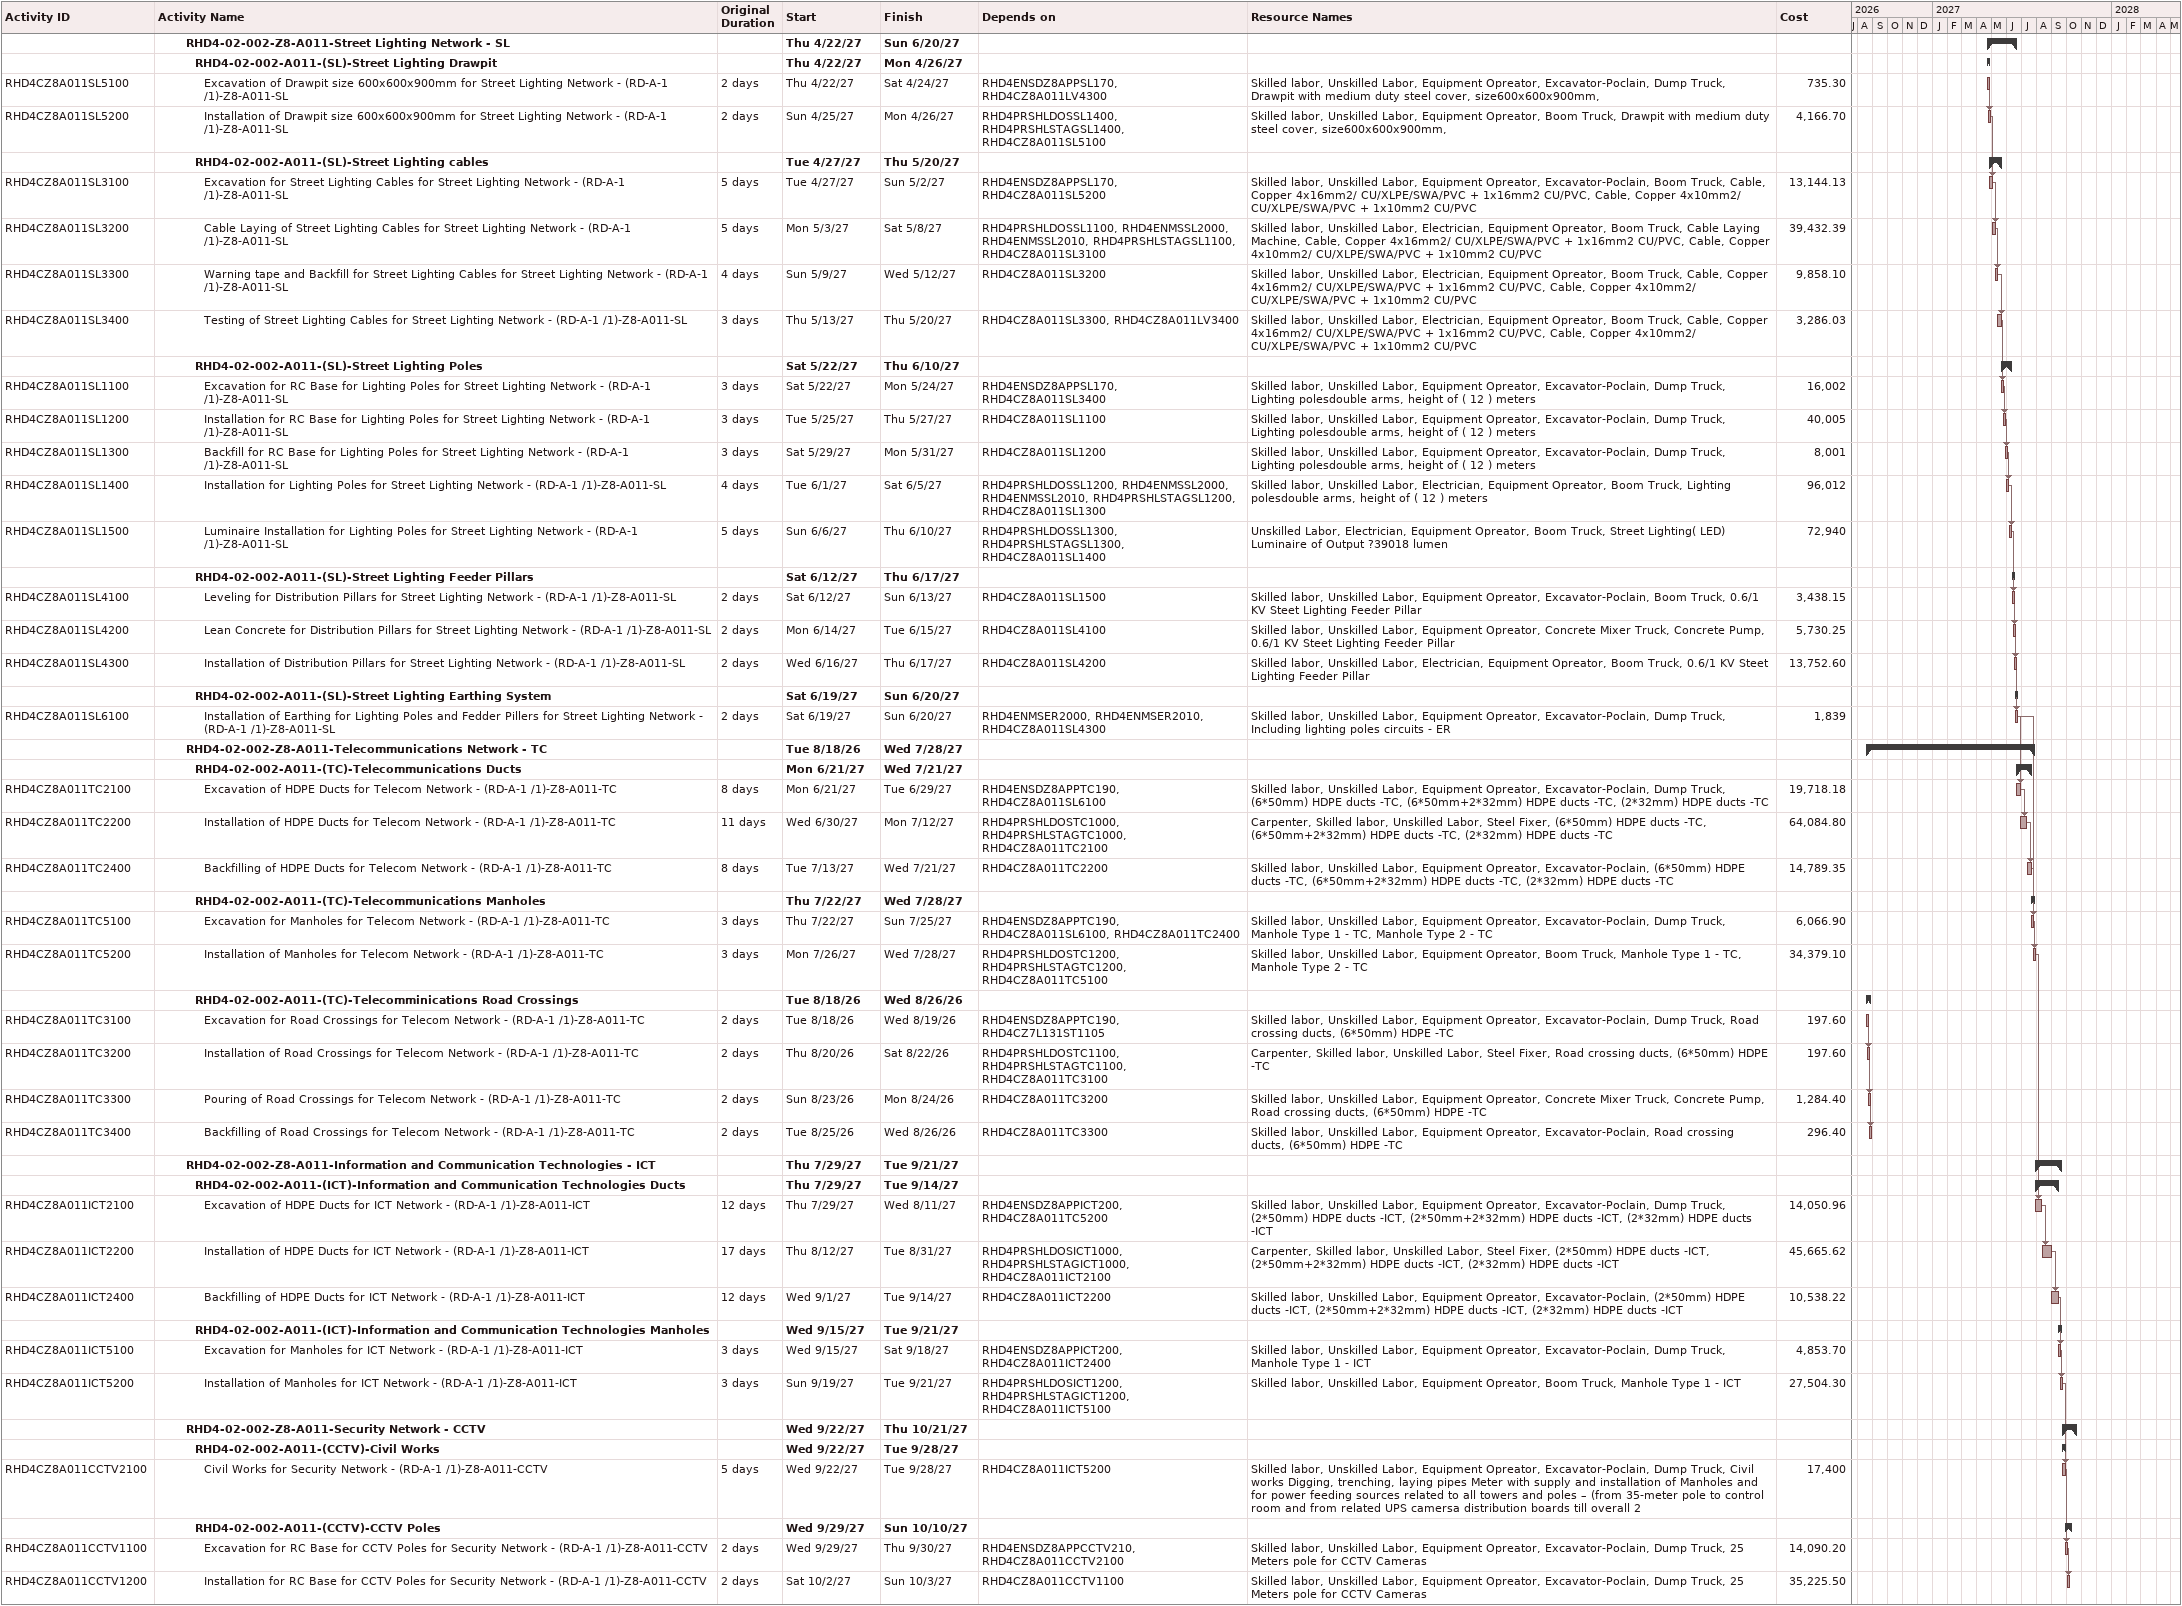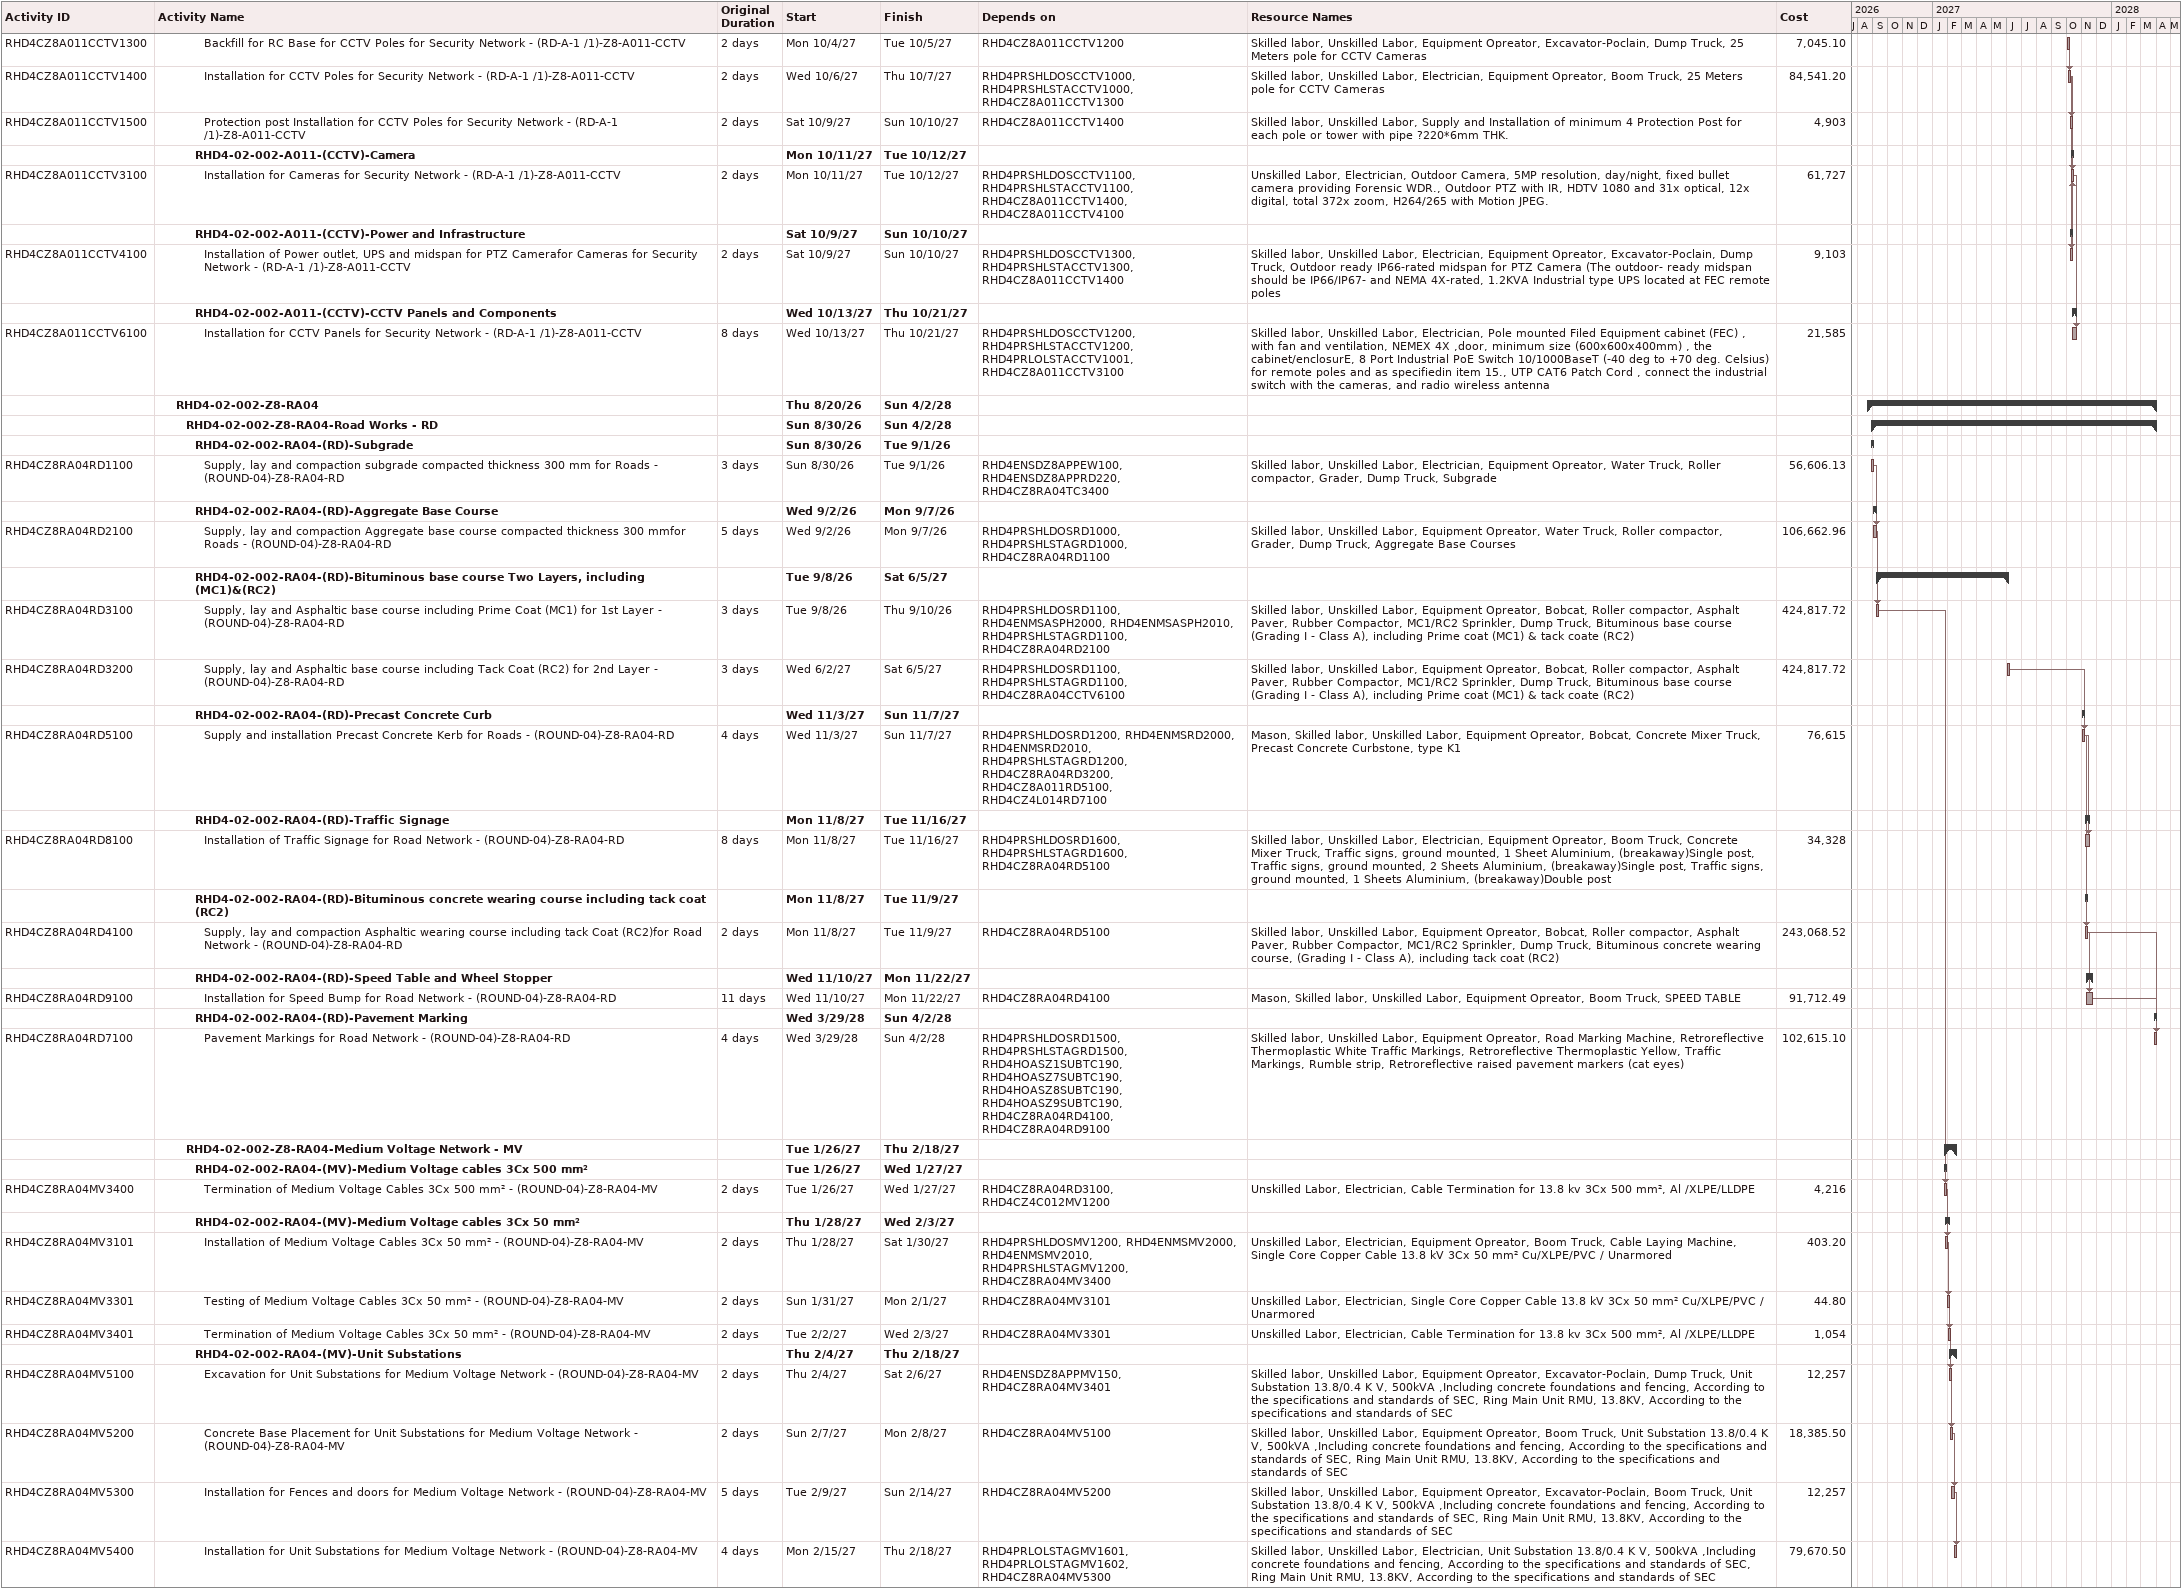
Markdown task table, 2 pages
| ID | Level | Task | Original duration | Start | Finish | Predecessors | Resources | Cost |
|---|---|---|---|---|---|---|---|---|
|  | 4 | **RHD4-02-002-Z8-A011-Street Lighting Network - SL** |  | 2027-04-22 | 2027-06-20 |  |  |  |
|  | 5 | **RHD4-02-002-A011-(SL)-Street Lighting Drawpit** |  | 2027-04-22 | 2027-04-26 |  |  |  |
| RHD4CZ8A011SL5100 | 6 | Excavation of Drawpit size 600x600x900mm for Street Lighting Network - (RD-A-1 /1)-Z8-A011-SL | 2d | 2027-04-22 | 2027-04-24 | RHD4ENSDZ8APPSL170, RHD4CZ8A011LV4300 | Skilled labor, Unskilled Labor, Equipment Opreator, Excavator-Poclain, Dump Truck, Drawpit with medium duty steel cover, size600x600x900mm, | 735.30 |
| RHD4CZ8A011SL5200 | 6 | Installation of Drawpit size 600x600x900mm for Street Lighting Network - (RD-A-1 /1)-Z8-A011-SL | 2d | 2027-04-25 | 2027-04-26 | RHD4PRSHLDOSSL1400, RHD4PRSHLSTAGSL1400, RHD4CZ8A011SL5100 | Skilled labor, Unskilled Labor, Equipment Opreator, Boom Truck, Drawpit with medium duty steel cover, size600x600x900mm, | 4166.70 |
|  | 5 | **RHD4-02-002-A011-(SL)-Street Lighting cables** |  | 2027-04-27 | 2027-05-20 |  |  |  |
| RHD4CZ8A011SL3100 | 6 | Excavation for Street Lighting Cables for Street Lighting Network - (RD-A-1 /1)-Z8-A011-SL | 5d | 2027-04-27 | 2027-05-02 | RHD4ENSDZ8APPSL170, RHD4CZ8A011SL5200 | Skilled labor, Unskilled Labor, Equipment Opreator, Excavator-Poclain, Boom Truck, Cable, Copper 4x16mm2/ CU/XLPE/SWA/PVC + 1x16mm2 CU/PVC, Cable, Copper 4x10mm2/ CU/XLPE/SWA/PVC + 1x10mm2 CU/PVC | 13144.13 |
| RHD4CZ8A011SL3200 | 6 | Cable Laying of Street Lighting Cables for Street Lighting Network - (RD-A-1 /1)-Z8-A011-SL | 5d | 2027-05-03 | 2027-05-08 | RHD4PRSHLDOSSL1100, RHD4ENMSSL2000, RHD4ENMSSL2010, RHD4PRSHLSTAGSL1100, RHD4CZ8A011SL3100 | Skilled labor, Unskilled Labor, Electrician, Equipment Opreator, Boom Truck, Cable Laying Machine, Cable, Copper 4x16mm2/ CU/XLPE/SWA/PVC + 1x16mm2 CU/PVC, Cable, Copper 4x10mm2/ CU/XLPE/SWA/PVC + 1x10mm2 CU/PVC | 39432.39 |
| RHD4CZ8A011SL3300 | 6 | Warning tape and Backfill for Street Lighting Cables for Street Lighting Network - (RD-A-1 /1)-Z8-A011-SL | 4d | 2027-05-09 | 2027-05-12 | RHD4CZ8A011SL3200 | Skilled labor, Unskilled Labor, Electrician, Equipment Opreator, Boom Truck, Cable, Copper 4x16mm2/ CU/XLPE/SWA/PVC + 1x16mm2 CU/PVC, Cable, Copper 4x10mm2/ CU/XLPE/SWA/PVC + 1x10mm2 CU/PVC | 9858.10 |
| RHD4CZ8A011SL3400 | 6 | Testing of Street Lighting Cables for Street Lighting Network - (RD-A-1 /1)-Z8-A011-SL | 3d | 2027-05-13 | 2027-05-20 | RHD4CZ8A011SL3300, RHD4CZ8A011LV3400 | Skilled labor, Unskilled Labor, Electrician, Equipment Opreator, Boom Truck, Cable, Copper 4x16mm2/ CU/XLPE/SWA/PVC + 1x16mm2 CU/PVC, Cable, Copper 4x10mm2/ CU/XLPE/SWA/PVC + 1x10mm2 CU/PVC | 3286.03 |
|  | 5 | **RHD4-02-002-A011-(SL)-Street Lighting Poles** |  | 2027-05-22 | 2027-06-10 |  |  |  |
| RHD4CZ8A011SL1100 | 6 | Excavation for RC Base for Lighting Poles for Street Lighting Network - (RD-A-1 /1)-Z8-A011-SL | 3d | 2027-05-22 | 2027-05-24 | RHD4ENSDZ8APPSL170, RHD4CZ8A011SL3400 | Skilled labor, Unskilled Labor, Equipment Opreator, Excavator-Poclain, Dump Truck, Lighting polesdouble arms, height of ( 12 ) meters | 16002 |
| RHD4CZ8A011SL1200 | 6 | Installation for RC Base for Lighting Poles for Street Lighting Network - (RD-A-1 /1)-Z8-A011-SL | 3d | 2027-05-25 | 2027-05-27 | RHD4CZ8A011SL1100 | Skilled labor, Unskilled Labor, Equipment Opreator, Excavator-Poclain, Dump Truck, Lighting polesdouble arms, height of ( 12 ) meters | 40005 |
| RHD4CZ8A011SL1300 | 6 | Backfill for RC Base for Lighting Poles for Street Lighting Network - (RD-A-1 /1)-Z8-A011-SL | 3d | 2027-05-29 | 2027-05-31 | RHD4CZ8A011SL1200 | Skilled labor, Unskilled Labor, Equipment Opreator, Excavator-Poclain, Dump Truck, Lighting polesdouble arms, height of ( 12 ) meters | 8001 |
| RHD4CZ8A011SL1400 | 6 | Installation for Lighting Poles for Street Lighting Network - (RD-A-1 /1)-Z8-A011-SL | 4d | 2027-06-01 | 2027-06-05 | RHD4PRSHLDOSSL1200, RHD4ENMSSL2000, RHD4ENMSSL2010, RHD4PRSHLSTAGSL1200, RHD4CZ8A011SL1300 | Skilled labor, Unskilled Labor, Electrician, Equipment Opreator, Boom Truck, Lighting polesdouble arms, height of ( 12 ) meters | 96012 |
| RHD4CZ8A011SL1500 | 6 | Luminaire Installation for Lighting Poles for Street Lighting Network - (RD-A-1 /1)-Z8-A011-SL | 5d | 2027-06-06 | 2027-06-10 | RHD4PRSHLDOSSL1300, RHD4PRSHLSTAGSL1300, RHD4CZ8A011SL1400 | Unskilled Labor, Electrician, Equipment Opreator, Boom Truck, Street Lighting( LED) Luminaire of Output ?39018 lumen | 72940 |
|  | 5 | **RHD4-02-002-A011-(SL)-Street Lighting Feeder Pillars** |  | 2027-06-12 | 2027-06-17 |  |  |  |
| RHD4CZ8A011SL4100 | 6 | Leveling for Distribution Pillars for Street Lighting Network - (RD-A-1 /1)-Z8-A011-SL | 2d | 2027-06-12 | 2027-06-13 | RHD4CZ8A011SL1500 | Skilled labor, Unskilled Labor, Equipment Opreator, Excavator-Poclain, Boom Truck, 0.6/1 KV Steet Lighting Feeder Pillar | 3438.15 |
| RHD4CZ8A011SL4200 | 6 | Lean Concrete for Distribution Pillars for Street Lighting Network - (RD-A-1 /1)-Z8-A011-SL | 2d | 2027-06-14 | 2027-06-15 | RHD4CZ8A011SL4100 | Skilled labor, Unskilled Labor, Equipment Opreator, Concrete Mixer Truck, Concrete Pump, 0.6/1 KV Steet Lighting Feeder Pillar | 5730.25 |
| RHD4CZ8A011SL4300 | 6 | Installation of Distribution Pillars for Street Lighting Network - (RD-A-1 /1)-Z8-A011-SL | 2d | 2027-06-16 | 2027-06-17 | RHD4CZ8A011SL4200 | Skilled labor, Unskilled Labor, Electrician, Equipment Opreator, Boom Truck, 0.6/1 KV Steet Lighting Feeder Pillar | 13752.60 |
|  | 5 | **RHD4-02-002-A011-(SL)-Street Lighting Earthing System** |  | 2027-06-19 | 2027-06-20 |  |  |  |
| RHD4CZ8A011SL6100 | 6 | Installation of Earthing for Lighting Poles and Fedder Pillers for Street Lighting Network - (RD-A-1 /1)-Z8-A011-SL | 2d | 2027-06-19 | 2027-06-20 | RHD4ENMSER2000, RHD4ENMSER2010, RHD4CZ8A011SL4300 | Skilled labor, Unskilled Labor, Equipment Opreator, Excavator-Poclain, Dump Truck, Including lighting poles circuits - ER | 1839 |
|  | 4 | **RHD4-02-002-Z8-A011-Telecommunications Network - TC** |  | 2026-08-18 | 2027-07-28 |  |  |  |
|  | 5 | **RHD4-02-002-A011-(TC)-Telecommunications Ducts** |  | 2027-06-21 | 2027-07-21 |  |  |  |
| RHD4CZ8A011TC2100 | 6 | Excavation of HDPE Ducts for Telecom Network - (RD-A-1 /1)-Z8-A011-TC | 8d | 2027-06-21 | 2027-06-29 | RHD4ENSDZ8APPTC190, RHD4CZ8A011SL6100 | Skilled labor, Unskilled Labor, Equipment Opreator, Excavator-Poclain, Dump Truck, (6*50mm) HDPE ducts -TC, (6*50mm+2*32mm) HDPE ducts -TC, (2*32mm) HDPE ducts -TC | 19718.18 |
| RHD4CZ8A011TC2200 | 6 | Installation of HDPE Ducts for Telecom Network - (RD-A-1 /1)-Z8-A011-TC | 11d | 2027-06-30 | 2027-07-12 | RHD4PRSHLDOSTC1000, RHD4PRSHLSTAGTC1000, RHD4CZ8A011TC2100 | Carpenter, Skilled labor, Unskilled Labor, Steel Fixer, (6*50mm) HDPE ducts -TC, (6*50mm+2*32mm) HDPE ducts -TC, (2*32mm) HDPE ducts -TC | 64084.80 |
| RHD4CZ8A011TC2400 | 6 | Backfilling of HDPE Ducts for Telecom Network - (RD-A-1 /1)-Z8-A011-TC | 8d | 2027-07-13 | 2027-07-21 | RHD4CZ8A011TC2200 | Skilled labor, Unskilled Labor, Equipment Opreator, Excavator-Poclain, (6*50mm) HDPE ducts -TC, (6*50mm+2*32mm) HDPE ducts -TC, (2*32mm) HDPE ducts -TC | 14789.35 |
|  | 5 | **RHD4-02-002-A011-(TC)-Telecommunications Manholes** |  | 2027-07-22 | 2027-07-28 |  |  |  |
| RHD4CZ8A011TC5100 | 6 | Excavation for Manholes for Telecom Network - (RD-A-1 /1)-Z8-A011-TC | 3d | 2027-07-22 | 2027-07-25 | RHD4ENSDZ8APPTC190, RHD4CZ8A011SL6100, RHD4CZ8A011TC2400 | Skilled labor, Unskilled Labor, Equipment Opreator, Excavator-Poclain, Dump Truck, Manhole Type 1 - TC, Manhole Type 2 - TC | 6066.90 |
| RHD4CZ8A011TC5200 | 6 | Installation of Manholes for Telecom Network - (RD-A-1 /1)-Z8-A011-TC | 3d | 2027-07-26 | 2027-07-28 | RHD4PRSHLDOSTC1200, RHD4PRSHLSTAGTC1200, RHD4CZ8A011TC5100 | Skilled labor, Unskilled Labor, Equipment Opreator, Boom Truck, Manhole Type 1 - TC, Manhole Type 2 - TC | 34379.10 |
|  | 5 | **RHD4-02-002-A011-(TC)-Telecomminications Road Crossings** |  | 2026-08-18 | 2026-08-26 |  |  |  |
| RHD4CZ8A011TC3100 | 6 | Excavation for Road Crossings for Telecom Network - (RD-A-1 /1)-Z8-A011-TC | 2d | 2026-08-18 | 2026-08-19 | RHD4ENSDZ8APPTC190, RHD4CZ7L131ST1105 | Skilled labor, Unskilled Labor, Equipment Opreator, Excavator-Poclain, Dump Truck, Road crossing ducts, (6*50mm) HDPE -TC | 197.60 |
| RHD4CZ8A011TC3200 | 6 | Installation of Road Crossings for Telecom Network - (RD-A-1 /1)-Z8-A011-TC | 2d | 2026-08-20 | 2026-08-22 | RHD4PRSHLDOSTC1100, RHD4PRSHLSTAGTC1100, RHD4CZ8A011TC3100 | Carpenter, Skilled labor, Unskilled Labor, Steel Fixer, Road crossing ducts, (6*50mm) HDPE -TC | 197.60 |
| RHD4CZ8A011TC3300 | 6 | Pouring of Road Crossings for Telecom Network - (RD-A-1 /1)-Z8-A011-TC | 2d | 2026-08-23 | 2026-08-24 | RHD4CZ8A011TC3200 | Skilled labor, Unskilled Labor, Equipment Opreator, Concrete Mixer Truck, Concrete Pump, Road crossing ducts, (6*50mm) HDPE -TC | 1284.40 |
| RHD4CZ8A011TC3400 | 6 | Backfilling of Road Crossings for Telecom Network - (RD-A-1 /1)-Z8-A011-TC | 2d | 2026-08-25 | 2026-08-26 | RHD4CZ8A011TC3300 | Skilled labor, Unskilled Labor, Equipment Opreator, Excavator-Poclain, Road crossing ducts, (6*50mm) HDPE -TC | 296.40 |
|  | 4 | **RHD4-02-002-Z8-A011-Information and Communication Technologies - ICT** |  | 2027-07-29 | 2027-09-21 |  |  |  |
|  | 5 | **RHD4-02-002-A011-(ICT)-Information and Communication Technologies Ducts** |  | 2027-07-29 | 2027-09-14 |  |  |  |
| RHD4CZ8A011ICT2100 | 6 | Excavation of HDPE Ducts for ICT Network - (RD-A-1 /1)-Z8-A011-ICT | 12d | 2027-07-29 | 2027-08-11 | RHD4ENSDZ8APPICT200, RHD4CZ8A011TC5200 | Skilled labor, Unskilled Labor, Equipment Opreator, Excavator-Poclain, Dump Truck, (2*50mm) HDPE ducts -ICT, (2*50mm+2*32mm) HDPE ducts -ICT, (2*32mm) HDPE ducts -ICT | 14050.96 |
| RHD4CZ8A011ICT2200 | 6 | Installation of HDPE Ducts for ICT Network - (RD-A-1 /1)-Z8-A011-ICT | 17d | 2027-08-12 | 2027-08-31 | RHD4PRSHLDOSICT1000, RHD4PRSHLSTAGICT1000, RHD4CZ8A011ICT2100 | Carpenter, Skilled labor, Unskilled Labor, Steel Fixer, (2*50mm) HDPE ducts -ICT, (2*50mm+2*32mm) HDPE ducts -ICT, (2*32mm) HDPE ducts -ICT | 45665.62 |
| RHD4CZ8A011ICT2400 | 6 | Backfilling of HDPE Ducts for ICT Network - (RD-A-1 /1)-Z8-A011-ICT | 12d | 2027-09-01 | 2027-09-14 | RHD4CZ8A011ICT2200 | Skilled labor, Unskilled Labor, Equipment Opreator, Excavator-Poclain, (2*50mm) HDPE ducts -ICT, (2*50mm+2*32mm) HDPE ducts -ICT, (2*32mm) HDPE ducts -ICT | 10538.22 |
|  | 5 | **RHD4-02-002-A011-(ICT)-Information and Communication Technologies Manholes** |  | 2027-09-15 | 2027-09-21 |  |  |  |
| RHD4CZ8A011ICT5100 | 6 | Excavation for Manholes for ICT Network - (RD-A-1 /1)-Z8-A011-ICT | 3d | 2027-09-15 | 2027-09-18 | RHD4ENSDZ8APPICT200, RHD4CZ8A011ICT2400 | Skilled labor, Unskilled Labor, Equipment Opreator, Excavator-Poclain, Dump Truck, Manhole Type 1 - ICT | 4853.70 |
| RHD4CZ8A011ICT5200 | 6 | Installation of Manholes for ICT Network - (RD-A-1 /1)-Z8-A011-ICT | 3d | 2027-09-19 | 2027-09-21 | RHD4PRSHLDOSICT1200, RHD4PRSHLSTAGICT1200, RHD4CZ8A011ICT5100 | Skilled labor, Unskilled Labor, Equipment Opreator, Boom Truck, Manhole Type 1 - ICT | 27504.30 |
|  | 4 | **RHD4-02-002-Z8-A011-Security Network - CCTV** |  | 2027-09-22 | 2027-10-21 |  |  |  |
|  | 5 | **RHD4-02-002-A011-(CCTV)-Civil Works** |  | 2027-09-22 | 2027-09-28 |  |  |  |
| RHD4CZ8A011CCTV2100 | 6 | Civil Works for Security Network - (RD-A-1 /1)-Z8-A011-CCTV | 5d | 2027-09-22 | 2027-09-28 | RHD4CZ8A011ICT5200 | Skilled labor, Unskilled Labor, Equipment Opreator, Excavator-Poclain, Dump Truck, Civil works Digging, trenching, laying pipes Meter with supply and installation of Manholes and for power feeding sources related to all towers and poles – (from 35-meter pole to control room and from related UPS camersa distribution boards till overall 2 | 17400 |
|  | 5 | **RHD4-02-002-A011-(CCTV)-CCTV Poles** |  | 2027-09-29 | 2027-10-10 |  |  |  |
| RHD4CZ8A011CCTV1100 | 6 | Excavation for RC Base for CCTV Poles for Security Network - (RD-A-1 /1)-Z8-A011-CCTV | 2d | 2027-09-29 | 2027-09-30 | RHD4ENSDZ8APPCCTV210, RHD4CZ8A011CCTV2100 | Skilled labor, Unskilled Labor, Equipment Opreator, Excavator-Poclain, Dump Truck, 25 Meters pole for CCTV Cameras | 14090.20 |
| RHD4CZ8A011CCTV1200 | 6 | Installation for RC Base for CCTV Poles for Security Network - (RD-A-1 /1)-Z8-A011-CCTV | 2d | 2027-10-02 | 2027-10-03 | RHD4CZ8A011CCTV1100 | Skilled labor, Unskilled Labor, Equipment Opreator, Excavator-Poclain, Dump Truck, 25 Meters pole for CCTV Cameras | 35225.50 |
| RHD4CZ8A011CCTV1300 | 6 | Backfill for RC Base for CCTV Poles for Security Network - (RD-A-1 /1)-Z8-A011-CCTV | 2d | 2027-10-04 | 2027-10-05 | RHD4CZ8A011CCTV1200 | Skilled labor, Unskilled Labor, Equipment Opreator, Excavator-Poclain, Dump Truck, 25 Meters pole for CCTV Cameras | 7045.10 |
| RHD4CZ8A011CCTV1400 | 6 | Installation for CCTV Poles for Security Network - (RD-A-1 /1)-Z8-A011-CCTV | 2d | 2027-10-06 | 2027-10-07 | RHD4PRSHLDOSCCTV1000, RHD4PRSHLSTACCTV1000, RHD4CZ8A011CCTV1300 | Skilled labor, Unskilled Labor, Electrician, Equipment Opreator, Boom Truck, 25 Meters pole for CCTV Cameras | 84541.20 |
| RHD4CZ8A011CCTV1500 | 6 | Protection post Installation for CCTV Poles for Security Network - (RD-A-1 /1)-Z8-A011-CCTV | 2d | 2027-10-09 | 2027-10-10 | RHD4CZ8A011CCTV1400 | Skilled labor, Unskilled Labor, Supply and Installation of minimum 4 Protection Post for each pole or tower with pipe ?220*6mm THK. | 4903 |
|  | 5 | **RHD4-02-002-A011-(CCTV)-Camera** |  | 2027-10-11 | 2027-10-12 |  |  |  |
| RHD4CZ8A011CCTV3100 | 6 | Installation for Cameras for Security Network - (RD-A-1 /1)-Z8-A011-CCTV | 2d | 2027-10-11 | 2027-10-12 | RHD4PRSHLDOSCCTV1100, RHD4PRSHLSTACCTV1100, RHD4CZ8A011CCTV1400, RHD4CZ8A011CCTV4100 | Unskilled Labor, Electrician, Outdoor Camera, 5MP resolution, day/night, fixed bullet camera providing Forensic WDR., Outdoor PTZ with IR, HDTV 1080 and 31x optical, 12x digital, total 372x zoom, H264/265 with Motion JPEG. | 61727 |
|  | 5 | **RHD4-02-002-A011-(CCTV)-Power and Infrastructure** |  | 2027-10-09 | 2027-10-10 |  |  |  |
| RHD4CZ8A011CCTV4100 | 6 | Installation of Power outlet, UPS and midspan for PTZ Camerafor Cameras for Security Network - (RD-A-1 /1)-Z8-A011-CCTV | 2d | 2027-10-09 | 2027-10-10 | RHD4PRSHLDOSCCTV1300, RHD4PRSHLSTACCTV1300, RHD4CZ8A011CCTV1400 | Skilled labor, Unskilled Labor, Electrician, Equipment Opreator, Excavator-Poclain, Dump Truck, Outdoor ready IP66-rated midspan for PTZ Camera (The outdoor- ready midspan should be IP66/IP67- and NEMA 4X-rated, 1.2KVA Industrial type UPS located at FEC remote poles | 9103 |
|  | 5 | **RHD4-02-002-A011-(CCTV)-CCTV Panels and Components** |  | 2027-10-13 | 2027-10-21 |  |  |  |
| RHD4CZ8A011CCTV6100 | 6 | Installation for CCTV Panels for Security Network - (RD-A-1 /1)-Z8-A011-CCTV | 8d | 2027-10-13 | 2027-10-21 | RHD4PRSHLDOSCCTV1200, RHD4PRSHLSTACCTV1200, RHD4PRLOLSTACCTV1001, RHD4CZ8A011CCTV3100 | Skilled labor, Unskilled Labor, Electrician, Pole mounted Filed Equipment cabinet (FEC) , with fan and ventilation, NEMEX 4X ,door, minimum size (600x600x400mm) , the cabinet/enclosurE, 8 Port Industrial PoE Switch 10/1000BaseT (-40 deg to +70 deg. Celsius) for remote poles and as specifiedin item 15., UTP CAT6 Patch Cord , connect the industrial switch with the cameras, and radio wireless antenna | 21585 |
|  | 3 | **RHD4-02-002-Z8-RA04** |  | 2026-08-20 | 2028-04-02 |  |  |  |
|  | 4 | **RHD4-02-002-Z8-RA04-Road Works - RD** |  | 2026-08-30 | 2028-04-02 |  |  |  |
|  | 5 | **RHD4-02-002-RA04-(RD)-Subgrade** |  | 2026-08-30 | 2026-09-01 |  |  |  |
| RHD4CZ8RA04RD1100 | 6 | Supply, lay and compaction subgrade compacted thickness 300 mm for Roads - (ROUND-04)-Z8-RA04-RD | 3d | 2026-08-30 | 2026-09-01 | RHD4ENSDZ8APPEW100, RHD4ENSDZ8APPRD220, RHD4CZ8RA04TC3400 | Skilled labor, Unskilled Labor, Electrician, Equipment Opreator, Water Truck, Roller compactor, Grader, Dump Truck, Subgrade | 56606.13 |
|  | 5 | **RHD4-02-002-RA04-(RD)-Aggregate Base Course** |  | 2026-09-02 | 2026-09-07 |  |  |  |
| RHD4CZ8RA04RD2100 | 6 | Supply, lay and compaction Aggregate base course compacted thickness 300 mmfor Roads - (ROUND-04)-Z8-RA04-RD | 5d | 2026-09-02 | 2026-09-07 | RHD4PRSHLDOSRD1000, RHD4PRSHLSTAGRD1000, RHD4CZ8RA04RD1100 | Skilled labor, Unskilled Labor, Equipment Opreator, Water Truck, Roller compactor, Grader, Dump Truck, Aggregate Base Courses | 106662.96 |
|  | 5 | **RHD4-02-002-RA04-(RD)-Bituminous base course Two Layers, including (MC1)&(RC2)** |  | 2026-09-08 | 2027-06-05 |  |  |  |
| RHD4CZ8RA04RD3100 | 6 | Supply, lay and Asphaltic base course including Prime Coat (MC1) for 1st Layer - (ROUND-04)-Z8-RA04-RD | 3d | 2026-09-08 | 2026-09-10 | RHD4PRSHLDOSRD1100, RHD4ENMSASPH2000, RHD4ENMSASPH2010, RHD4PRSHLSTAGRD1100, RHD4CZ8RA04RD2100 | Skilled labor, Unskilled Labor, Equipment Opreator, Bobcat, Roller compactor, Asphalt Paver, Rubber Compactor, MC1/RC2 Sprinkler, Dump Truck, Bituminous base course (Grading I - Class A), including Prime coat (MC1) & tack coate (RC2) | 424817.72 |
| RHD4CZ8RA04RD3200 | 6 | Supply, lay and Asphaltic base course including Tack Coat (RC2) for 2nd Layer - (ROUND-04)-Z8-RA04-RD | 3d | 2027-06-02 | 2027-06-05 | RHD4PRSHLDOSRD1100, RHD4PRSHLSTAGRD1100, RHD4CZ8RA04CCTV6100 | Skilled labor, Unskilled Labor, Equipment Opreator, Bobcat, Roller compactor, Asphalt Paver, Rubber Compactor, MC1/RC2 Sprinkler, Dump Truck, Bituminous base course (Grading I - Class A), including Prime coat (MC1) & tack coate (RC2) | 424817.72 |
|  | 5 | **RHD4-02-002-RA04-(RD)-Precast Concrete Curb** |  | 2027-11-03 | 2027-11-07 |  |  |  |
| RHD4CZ8RA04RD5100 | 6 | Supply and installation Precast Concrete Kerb for Roads - (ROUND-04)-Z8-RA04-RD | 4d | 2027-11-03 | 2027-11-07 | RHD4PRSHLDOSRD1200, RHD4ENMSRD2000, RHD4ENMSRD2010, RHD4PRSHLSTAGRD1200, RHD4CZ8RA04RD3200, RHD4CZ8A011RD5100, RHD4CZ4L014RD7100 | Mason, Skilled labor, Unskilled Labor, Equipment Opreator, Bobcat, Concrete Mixer Truck, Precast Concrete Curbstone, type K1 | 76615 |
|  | 5 | **RHD4-02-002-RA04-(RD)-Traffic Signage** |  | 2027-11-08 | 2027-11-16 |  |  |  |
| RHD4CZ8RA04RD8100 | 6 | Installation of Traffic Signage for Road Network - (ROUND-04)-Z8-RA04-RD | 8d | 2027-11-08 | 2027-11-16 | RHD4PRSHLDOSRD1600, RHD4PRSHLSTAGRD1600, RHD4CZ8RA04RD5100 | Skilled labor, Unskilled Labor, Electrician, Equipment Opreator, Boom Truck, Concrete Mixer Truck, Traffic signs, ground mounted, 1 Sheet Aluminium, (breakaway)Single post, Traffic signs, ground mounted, 2 Sheets Aluminium, (breakaway)Single post, Traffic signs, ground mounted, 1 Sheets Aluminium, (breakaway)Double post | 34328 |
|  | 5 | **RHD4-02-002-RA04-(RD)-Bituminous concrete wearing course including tack coat (RC2)** |  | 2027-11-08 | 2027-11-09 |  |  |  |
| RHD4CZ8RA04RD4100 | 6 | Supply, lay and compaction Asphaltic wearing course including tack Coat (RC2)for Road Network - (ROUND-04)-Z8-RA04-RD | 2d | 2027-11-08 | 2027-11-09 | RHD4CZ8RA04RD5100 | Skilled labor, Unskilled Labor, Equipment Opreator, Bobcat, Roller compactor, Asphalt Paver, Rubber Compactor, MC1/RC2 Sprinkler, Dump Truck, Bituminous concrete wearing course, (Grading I - Class A), including tack coat (RC2) | 243068.52 |
|  | 5 | **RHD4-02-002-RA04-(RD)-Speed Table and Wheel Stopper** |  | 2027-11-10 | 2027-11-22 |  |  |  |
| RHD4CZ8RA04RD9100 | 6 | Installation for Speed Bump for Road Network - (ROUND-04)-Z8-RA04-RD | 11d | 2027-11-10 | 2027-11-22 | RHD4CZ8RA04RD4100 | Mason, Skilled labor, Unskilled Labor, Equipment Opreator, Boom Truck, SPEED TABLE | 91712.49 |
|  | 5 | **RHD4-02-002-RA04-(RD)-Pavement Marking** |  | 2028-03-29 | 2028-04-02 |  |  |  |
| RHD4CZ8RA04RD7100 | 6 | Pavement Markings for Road Network - (ROUND-04)-Z8-RA04-RD | 4d | 2028-03-29 | 2028-04-02 | RHD4PRSHLDOSRD1500, RHD4PRSHLSTAGRD1500, RHD4HOASZ1SUBTC190, RHD4HOASZ7SUBTC190, RHD4HOASZ8SUBTC190, RHD4HOASZ9SUBTC190, RHD4CZ8RA04RD4100, RHD4CZ8RA04RD9100 | Skilled labor, Unskilled Labor, Equipment Opreator, Road Marking Machine, Retroreflective Thermoplastic White Traffic Markings, Retroreflective Thermoplastic Yellow, Traffic Markings, Rumble strip, Retroreflective raised pavement markers (cat eyes) | 102615.10 |
|  | 4 | **RHD4-02-002-Z8-RA04-Medium Voltage Network - MV** |  | 2027-01-26 | 2027-02-18 |  |  |  |
|  | 5 | **RHD4-02-002-RA04-(MV)-Medium Voltage cables 3Cx 500 mm²** |  | 2027-01-26 | 2027-01-27 |  |  |  |
| RHD4CZ8RA04MV3400 | 6 | Termination of Medium Voltage Cables 3Cx 500 mm² - (ROUND-04)-Z8-RA04-MV | 2d | 2027-01-26 | 2027-01-27 | RHD4CZ8RA04RD3100, RHD4CZ4C012MV1200 | Unskilled Labor, Electrician, Cable Termination for 13.8 kv 3Cx 500 mm², Al /XLPE/LLDPE | 4216 |
|  | 5 | **RHD4-02-002-RA04-(MV)-Medium Voltage cables 3Cx 50 mm²** |  | 2027-01-28 | 2027-02-03 |  |  |  |
| RHD4CZ8RA04MV3101 | 6 | Installation of Medium Voltage Cables 3Cx 50 mm² - (ROUND-04)-Z8-RA04-MV | 2d | 2027-01-28 | 2027-01-30 | RHD4PRSHLDOSMV1200, RHD4ENMSMV2000, RHD4ENMSMV2010, RHD4PRSHLSTAGMV1200, RHD4CZ8RA04MV3400 | Unskilled Labor, Electrician, Equipment Opreator, Boom Truck, Cable Laying Machine, Single Core Copper Cable 13.8 kV 3Cx 50 mm² Cu/XLPE/PVC / Unarmored | 403.20 |
| RHD4CZ8RA04MV3301 | 6 | Testing of Medium Voltage Cables 3Cx 50 mm² - (ROUND-04)-Z8-RA04-MV | 2d | 2027-01-31 | 2027-02-01 | RHD4CZ8RA04MV3101 | Unskilled Labor, Electrician, Single Core Copper Cable 13.8 kV 3Cx 50 mm² Cu/XLPE/PVC / Unarmored | 44.80 |
| RHD4CZ8RA04MV3401 | 6 | Termination of Medium Voltage Cables 3Cx 50 mm² - (ROUND-04)-Z8-RA04-MV | 2d | 2027-02-02 | 2027-02-03 | RHD4CZ8RA04MV3301 | Unskilled Labor, Electrician, Cable Termination for 13.8 kv 3Cx 500 mm², Al /XLPE/LLDPE | 1054 |
|  | 5 | **RHD4-02-002-RA04-(MV)-Unit Substations** |  | 2027-02-04 | 2027-02-18 |  |  |  |
| RHD4CZ8RA04MV5100 | 6 | Excavation for Unit Substations for Medium Voltage Network - (ROUND-04)-Z8-RA04-MV | 2d | 2027-02-04 | 2027-02-06 | RHD4ENSDZ8APPMV150, RHD4CZ8RA04MV3401 | Skilled labor, Unskilled Labor, Equipment Opreator, Excavator-Poclain, Dump Truck, Unit Substation 13.8/0.4 K V, 500kVA ,Including concrete foundations and fencing, According to the specifications and standards of SEC, Ring Main Unit RMU, 13.8KV, According to the specifications and standards of SEC | 12257 |
| RHD4CZ8RA04MV5200 | 6 | Concrete Base Placement for Unit Substations for Medium Voltage Network - (ROUND-04)-Z8-RA04-MV | 2d | 2027-02-07 | 2027-02-08 | RHD4CZ8RA04MV5100 | Skilled labor, Unskilled Labor, Equipment Opreator, Boom Truck, Unit Substation 13.8/0.4 K V, 500kVA ,Including concrete foundations and fencing, According to the specifications and standards of SEC, Ring Main Unit RMU, 13.8KV, According to the specifications and standards of SEC | 18385.50 |
| RHD4CZ8RA04MV5300 | 6 | Installation for Fences and doors for Medium Voltage Network - (ROUND-04)-Z8-RA04-MV | 5d | 2027-02-09 | 2027-02-14 | RHD4CZ8RA04MV5200 | Skilled labor, Unskilled Labor, Equipment Opreator, Excavator-Poclain, Boom Truck, Unit Substation 13.8/0.4 K V, 500kVA ,Including concrete foundations and fencing, According to the specifications and standards of SEC, Ring Main Unit RMU, 13.8KV, According to the specifications and standards of SEC | 12257 |
| RHD4CZ8RA04MV5400 | 6 | Installation for Unit Substations for Medium Voltage Network - (ROUND-04)-Z8-RA04-MV | 4d | 2027-02-15 | 2027-02-18 | RHD4PRLOLSTAGMV1601, RHD4PRLOLSTAGMV1602, RHD4CZ8RA04MV5300 | Skilled labor, Unskilled Labor, Electrician, Unit Substation 13.8/0.4 K V, 500kVA ,Including concrete foundations and fencing, According to the specifications and standards of SEC, Ring Main Unit RMU, 13.8KV, According to the specifications and standards of SEC | 79670.50 |
